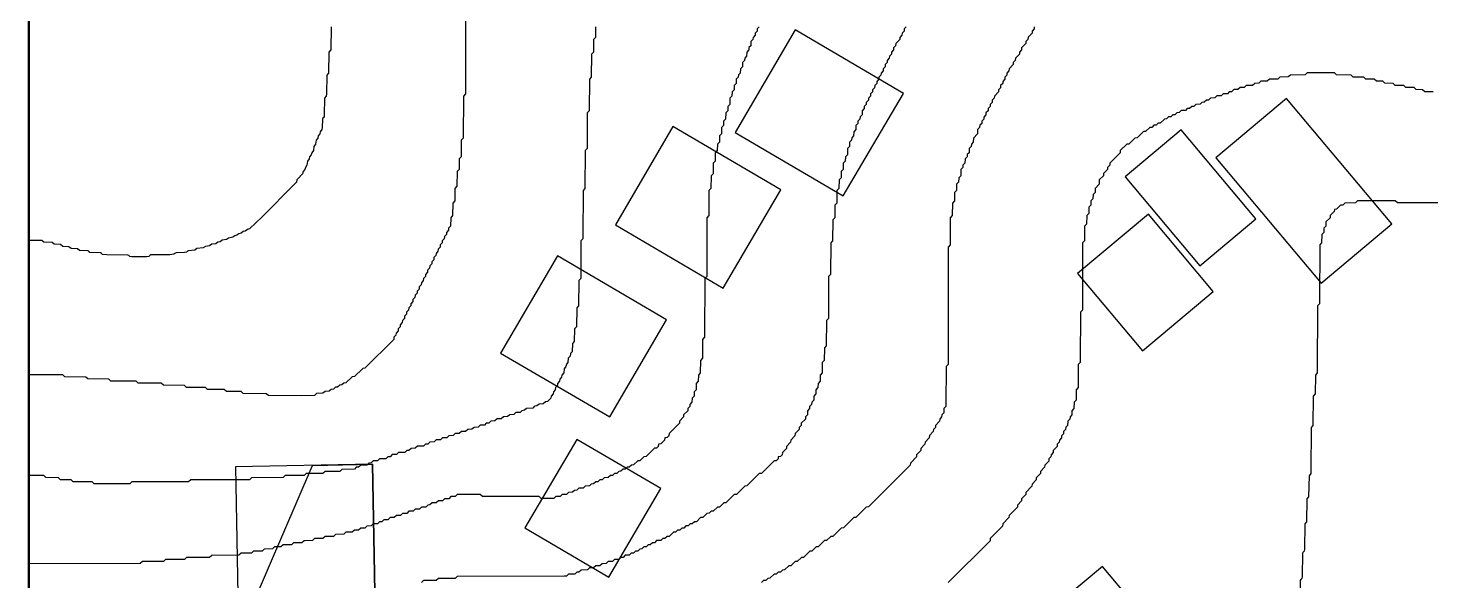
# Model space of a CAD drawing. Header units: millimetres. Extents: x 0 to 1200, y 0 to 1080.
# Drawn here: x 0 to 334.2, y 258.7 to 390.5 of the extents above; entities that cross this region are included whole.
import ezdxf

# ---------------------------------------------------------------- set-up
doc = ezdxf.new("R2010")
doc.units = ezdxf.units.MM
for name, color, linetype in [('BLDG_BOX_CAMPUS', 5, 'Continuous'), ('BLDG_BOX_RASTER', 1, 'Continuous'), ('BLDG_FOOTPRINT_CAMPUS', 8, 'Continuous'), ('BLDG_FOOTPRINT_RASTER', 12, 'Continuous'), ('CONTOUR_44', 5, 'Continuous'), ('CONTOUR_45', 5, 'Continuous'), ('CONTOUR_46', 150, 'Continuous'), ('CONTOUR_47', 150, 'Continuous'), ('CONTOUR_48', 130, 'Continuous'), ('CONTOUR_49', 90, 'Continuous'), ('CONTOUR_50', 90, 'Continuous'), ('CONTOUR_51', 3, 'Continuous'), ('CONTOUR_52', 60, 'Continuous'), ('CONTOUR_53', 50, 'Continuous'), ('CONTOUR_54', 40, 'Continuous'), ('CONTOUR_55', 40, 'Continuous'), ('CONTOUR_56', 30, 'Continuous'), ('CONTOUR_57', 30, 'Continuous'), ('CONTOUR_58', 22, 'Continuous'), ('CONTOUR_59', 22, 'Continuous'), ('MODEL_BOUNDARY', 7, 'Continuous')]:
    doc.layers.add(name, color=color, linetype=linetype)

msp = doc.modelspace()

# ---------------------------------------------------------------- linework, layer by layer
at = {"layer": 'BLDG_BOX_CAMPUS'}
for points in [[(283.01, 359.56, 116.4), (308.07, 329.68, 118), (324.93, 343.82, 118.07), (299.86, 373.7, 116.2), (283.01, 359.56, 116.4)], [(261.37, 355.03, 116.08), (279.18, 333.8, 116.81), (292.54, 345.02, 117.07), (274.74, 366.24, 116.1), (261.37, 355.03, 116.08)], [(250.06, 331.92, 115.92), (265.49, 313.54, 116.54), (282.34, 327.67, 116.99), (266.92, 346.06, 116.3), (250.06, 331.92, 115.92)], [(251.73, 229.81, 119.14), (270.12, 245.24, 117.93), (255.98, 262.09, 117.2), (237.59, 246.67, 117.43), (251.73, 229.81, 119.14)]]:
    msp.add_polyline3d(points, close=True, dxfattribs=at)
at = {"layer": 'BLDG_BOX_RASTER'}
for points in [[(208.56, 374.9, 112.47), (182.77, 390.01, 110.47), (168.46, 365.58, 110.18), (194.24, 350.47, 112.09), (208.56, 374.9, 112.47)], [(153.65, 366.96, 109.23), (139.93, 343.53, 108.52), (165.64, 328.47, 110.29), (179.36, 351.89, 111.05), (153.65, 366.96, 109.23)], [(112.58, 313, 107.45), (138.58, 297.77, 109.26), (152.14, 320.92, 109.47), (126.15, 336.15, 107.69), (112.58, 313, 107.45)], [(138.4, 259.58, 112.36), (150.77, 280.69, 110.93), (130.76, 292.42, 109.19), (118.39, 271.3, 110.8), (138.4, 259.58, 112.36)], [(50.32, 237.96, 112.9), (82.95, 238.57, 113.97), (82.06, 286.48, 108.04), (49.43, 285.87, 107.72), (50.32, 237.96, 112.9)]]:
    msp.add_polyline3d(points, close=True, dxfattribs=at)
at = {"layer": 'BLDG_FOOTPRINT_CAMPUS'}
for points in [[(283.01, 359.56, 116.4), (308.07, 329.68, 118), (324.93, 343.82, 118.07), (299.86, 373.7, 116.2), (283.01, 359.56, 116.4)], [(261.37, 355.03, 116.08), (279.18, 333.8, 116.81), (292.54, 345.02, 117.07), (274.74, 366.24, 116.1), (261.37, 355.03, 116.08)], [(250.06, 331.92, 115.92), (265.49, 313.54, 116.54), (282.34, 327.67, 116.99), (266.92, 346.06, 116.3), (250.06, 331.92, 115.92)], [(237.59, 246.67, 117.43), (251.73, 229.81, 119.14), (270.12, 245.24, 117.93), (255.98, 262.09, 117.2), (237.59, 246.67, 117.43)]]:
    msp.add_polyline3d(points, close=True, dxfattribs=at)
at = {"layer": 'BLDG_FOOTPRINT_RASTER'}
for points in [[(182.77, 390.01, 110.47), (168.46, 365.58, 110.18), (194.24, 350.47, 112.09), (208.56, 374.9, 112.47), (182.77, 390.01, 110.47)], [(153.65, 366.96, 109.23), (139.93, 343.53, 108.52), (165.64, 328.47, 110.29), (179.36, 351.89, 111.05), (153.65, 366.96, 109.23)], [(126.15, 336.15, 107.69), (112.58, 313, 107.45), (138.58, 297.77, 109.26), (152.14, 320.92, 109.47), (126.15, 336.15, 107.69)], [(130.76, 292.42, 109.19), (118.39, 271.3, 110.8), (138.4, 259.58, 112.36), (150.77, 280.69, 110.93), (130.76, 292.42, 109.19)], [(67.8, 286.21, 107.81), (82.06, 286.48, 108.04), (82.95, 238.57, 113.97), (50.32, 237.96, 112.9), (50.18, 245.32, 112.22), (67.8, 286.21, 107.81)]]:
    msp.add_polyline3d(points, close=True, dxfattribs=at)
at = {"layer": 'CONTOUR_44'}
msp.add_polyline3d([(0.25, 0.25, 88), (1199.75, 0.25, 88), (1199.75, 1079.75, 88), (0.25, 1079.75, 88), (0.25, 0.25, 88)], close=True, dxfattribs=at)
at = {"layer": 'CONTOUR_45'}
msp.add_polyline3d([(0.25, 0.25, 90), (1199.75, 0.25, 90), (1199.75, 1079.75, 90), (0.25, 1079.75, 90), (0.25, 0.25, 90)], close=True, dxfattribs=at)
at = {"layer": 'CONTOUR_46'}
msp.add_polyline3d([(0.25, 915.77, 92), (0.25, 0.25, 92), (0.25, 0.25, 92), (1199.75, 0.25, 92)], dxfattribs=at)
at = {"layer": 'CONTOUR_47'}
msp.add_polyline3d([(0.25, 720.72, 94), (0.25, 0.25, 94), (0.25, 0.25, 94), (1199.75, 0.25, 94)], dxfattribs=at)
at = {"layer": 'CONTOUR_48'}
msp.add_polyline3d([(0.25, 703.27, 96), (0.25, 0.25, 96), (0.25, 0.25, 96), (1199.75, 0.25, 96)], dxfattribs=at)
at = {"layer": 'CONTOUR_49'}
msp.add_polyline3d([(0.25, 514.78, 98), (0.25, 0.25, 98), (0.25, 0.25, 98), (1199.75, 0.25, 98)], dxfattribs=at)
at = {"layer": 'CONTOUR_50'}
msp.add_polyline3d([(0.25, 475.88, 100), (0.25, 0.25, 100), (0.25, 0.25, 100), (1199.75, 0.25, 100)], dxfattribs=at)
at = {"layer": 'CONTOUR_51'}
msp.add_polyline3d([(0.25, 414.85, 102), (0.25, 0.25, 102), (0.25, 0.25, 102), (1059.39, 0.25, 102)], dxfattribs=at)
at = {"layer": 'CONTOUR_52'}
msp.add_polyline3d([(72.19, 390.75, 104), (72.11, 385.25, 104), (71.68, 384.75, 104), (71.59, 379.75, 104), (71.17, 379.25, 104), (71.11, 374.75, 104), (71.06, 374.25, 104), (70.66, 373.75, 104), (70.58, 369.75, 104), (70.51, 369.25, 104), (70.25, 368.99, 104), (70.13, 368.75, 104), (70.05, 366.75, 104), (69.96, 366.25, 104), (69.59, 365.75, 104), (69.5, 365.25, 104), (69.11, 364.75, 104), (69.02, 364.25, 104), (68.62, 363.75, 104), (68.5, 362.75, 104), (68.11, 362.25, 104), (67.98, 361.25, 104), (67.59, 360.75, 104), (67.49, 360.25, 104), (67.09, 359.75, 104), (67, 359.25, 104), (66.6, 358.75, 104), (66.45, 357.75, 104), (66.07, 357.25, 104), (65.95, 356.75, 104), (65.56, 356.25, 104), (65.42, 355.75, 104), (64.25, 354.49, 104), (64.07, 354.25, 104), (63.93, 353.75, 104), (63.48, 353.25, 104), (55.75, 345.5, 104), (52.75, 342.62, 104), (52.25, 342.47, 104), (51.75, 342.08, 104), (51.25, 341.95, 104), (50.75, 341.57, 104), (50.25, 341.44, 104), (49.75, 341.06, 104), (49.25, 340.94, 104), (48.75, 340.58, 104), (47.75, 340.41, 104), (47.25, 340.05, 104), (46.25, 339.9, 104), (45.75, 339.52, 104), (45.25, 339.42, 104), (44.75, 339.05, 104), (43.75, 338.91, 104), (43.25, 338.54, 104), (42.25, 338.4, 104), (41.75, 338.05, 104), (40.25, 337.89, 104), (39.75, 337.53, 104), (38.25, 337.39, 104), (37.96, 337.25, 104), (37.75, 337.04, 104), (37.25, 336.95, 104), (35.25, 336.88, 104), (34.97, 336.75, 104), (34.75, 336.53, 104), (33.75, 336.43, 104), (29.25, 336.37, 104), (29, 336.25, 104), (28.75, 336, 104), (28.25, 335.94, 104), (24.75, 335.93, 104), (24.25, 335.99, 104), (23.99, 336.25, 104), (23.75, 336.36, 104), (18.75, 336.39, 104), (17.75, 336.47, 104), (17.47, 336.75, 104), (17.25, 336.85, 104), (14.75, 336.95, 104), (14.45, 337.25, 104), (14.25, 337.35, 104), (12.25, 337.44, 104), (11.75, 337.84, 104), (10.25, 337.93, 104), (9.75, 338.34, 104), (8.25, 338.42, 104), (7.75, 338.83, 104), (6.25, 338.91, 104), (5.75, 339.33, 104), (3.75, 339.4, 104), (3.25, 339.82, 104), (0.25, 339.86, 104), (0.25, 0.25, 104)], dxfattribs=at)
at = {"layer": 'CONTOUR_53'}
msp.add_polyline3d([(104.23, 397.25, 106), (104.21, 375.25, 106), (104.19, 374.75, 106), (103.72, 374.25, 106), (103.68, 364.25, 106), (103.22, 363.75, 106), (103.18, 359.75, 106), (102.72, 359.25, 106), (102.68, 356.75, 106), (102.22, 356.25, 106), (102.17, 352.75, 106), (101.71, 352.25, 106), (101.67, 349.25, 106), (101.21, 348.75, 106), (101.16, 345.75, 106), (100.71, 345.25, 106), (100.65, 343.25, 106), (100.19, 342.75, 106), (100.16, 342.25, 106), (99.7, 341.75, 106), (99.67, 341.25, 106), (99.2, 340.75, 106), (99.17, 340.25, 106), (98.7, 339.75, 106), (98.67, 339.25, 106), (98.2, 338.75, 106), (98.17, 338.25, 106), (97.7, 337.75, 106), (97.67, 337.25, 106), (97.2, 336.75, 106), (97.17, 336.25, 106), (96.7, 335.75, 106), (96.67, 335.25, 106), (96.2, 334.75, 106), (96.17, 334.25, 106), (95.7, 333.75, 106), (95.67, 333.25, 106), (95.2, 332.75, 106), (95.17, 332.25, 106), (94.7, 331.75, 106), (94.67, 331.25, 106), (94.2, 330.75, 106), (94.17, 330.25, 106), (93.7, 329.75, 106), (93.67, 329.25, 106), (93.2, 328.75, 106), (93.17, 328.25, 106), (92.7, 327.75, 106), (92.67, 327.25, 106), (92.2, 326.75, 106), (92.17, 326.25, 106), (91.7, 325.75, 106), (91.66, 325.25, 106), (91.2, 324.75, 106), (91.16, 324.25, 106), (90.69, 323.75, 106), (90.66, 323.25, 106), (90.19, 322.75, 106), (90.16, 322.25, 106), (89.69, 321.75, 106), (89.65, 321.25, 106), (89.19, 320.75, 106), (89.15, 320.25, 106), (88.69, 319.75, 106), (88.65, 319.25, 106), (88.18, 318.75, 106), (88.14, 318.25, 106), (87.68, 317.75, 106), (87.63, 317.25, 106), (87.17, 316.75, 106), (87.11, 316.25, 106), (80.25, 309.38, 106), (79.75, 309.32, 106), (79.65, 309.25, 106), (77.75, 307.39, 106), (77.25, 307.33, 106), (77.14, 307.25, 106), (75.75, 305.9, 106), (75.25, 305.84, 106), (74.75, 305.39, 106), (74.25, 305.33, 106), (73.75, 304.89, 106), (73.25, 304.83, 106), (72.75, 304.39, 106), (72.25, 304.34, 106), (71.75, 303.9, 106), (70.75, 303.83, 106), (70.25, 303.4, 106), (68.75, 303.32, 106), (68.25, 302.9, 106), (65.25, 302.82, 106), (57.25, 302.85, 106), (56.75, 303.29, 106), (51.25, 303.33, 106), (50.75, 303.79, 106), (47.25, 303.82, 106), (46.75, 304.28, 106), (42.75, 304.32, 106), (42.25, 304.78, 106), (37.75, 304.81, 106), (37.25, 305.28, 106), (32.25, 305.31, 106), (31.75, 305.78, 106), (26.25, 305.81, 106), (25.75, 306.28, 106), (19.75, 306.31, 106), (19.25, 306.78, 106), (14.25, 306.81, 106), (13.75, 307.28, 106), (8.75, 307.3, 106), (8.25, 307.77, 106), (0.25, 307.78, 106), (0.25, 0.25, 106)], dxfattribs=at)
at = {"layer": 'CONTOUR_54'}
msp.add_polyline3d([(135.23, 390.75, 108), (135.2, 388.25, 108), (134.73, 387.75, 108), (134.7, 384.75, 108), (134.23, 384.25, 108), (134.2, 378.75, 108), (133.73, 378.25, 108), (133.7, 370.75, 108), (133.23, 370.25, 108), (133.2, 361.75, 108), (132.73, 361.25, 108), (132.69, 352.25, 108), (132.22, 351.75, 108), (132.2, 340.75, 108), (132.19, 340.25, 108), (131.72, 339.75, 108), (131.68, 330.75, 108), (131.22, 330.25, 108), (131.17, 324.25, 108), (130.71, 323.75, 108), (130.66, 319.25, 108), (130.21, 318.75, 108), (130.14, 315.75, 108), (129.7, 315.25, 108), (129.63, 313.25, 108), (129.25, 312.87, 108), (129.15, 312.25, 108), (128.69, 311.75, 108), (128.64, 310.75, 108), (128.25, 310.36, 108), (128.15, 309.75, 108), (127.69, 309.25, 108), (127.63, 308.25, 108), (127.18, 307.75, 108), (127.13, 307.25, 108), (126.68, 306.75, 108), (126.63, 306.25, 108), (126.17, 305.75, 108), (126.12, 305.25, 108), (125.67, 304.75, 108), (125.61, 304.25, 108), (125.16, 303.75, 108), (125.09, 303.25, 108), (124.64, 302.75, 108), (124.55, 302.25, 108), (123.75, 301.46, 108), (123.25, 301.36, 108), (122.75, 300.92, 108), (121.75, 300.83, 108), (121.25, 300.37, 108), (120.75, 300.33, 108), (120.62, 300.25, 108), (120.25, 299.88, 108), (118.75, 299.8, 108), (118.25, 299.34, 108), (117.65, 299.25, 108), (117.25, 298.85, 108), (116.25, 298.8, 108), (115.75, 298.34, 108), (114.75, 298.29, 108), (114.25, 297.83, 108), (113.25, 297.79, 108), (112.75, 297.33, 108), (111.75, 297.29, 108), (111.25, 296.82, 108), (110.25, 296.79, 108), (109.75, 296.31, 108), (109.18, 296.25, 108), (108.75, 295.82, 108), (107.75, 295.78, 108), (107.25, 295.31, 108), (106.25, 295.28, 108), (105.75, 294.81, 108), (104.75, 294.78, 108), (104.25, 294.31, 108), (103.25, 294.28, 108), (102.75, 293.8, 108), (101.75, 293.78, 108), (101.25, 293.3, 108), (100.25, 293.28, 108), (99.75, 292.8, 108), (98.75, 292.78, 108), (98.25, 292.3, 108), (97.25, 292.27, 108), (96.75, 291.8, 108), (95.75, 291.77, 108), (95.25, 291.29, 108), (94.7, 291.25, 108), (94.25, 290.8, 108), (92.75, 290.77, 108), (92.25, 290.29, 108), (91.25, 290.27, 108), (90.75, 289.79, 108), (90.21, 289.75, 108), (89.75, 289.29, 108), (88.25, 289.27, 108), (87.75, 288.79, 108), (86.75, 288.77, 108), (86.25, 288.29, 108), (85.71, 288.25, 108), (85.25, 287.79, 108), (83.75, 287.77, 108), (83.25, 287.29, 108), (82.25, 287.27, 108), (81.75, 286.79, 108), (81.21, 286.75, 108), (80.75, 286.29, 108), (79.25, 286.27, 108), (78.75, 285.79, 108), (78.2, 285.75, 108), (77.75, 285.3, 108), (74.75, 285.27, 108), (74.25, 284.79, 108), (70.75, 284.77, 108), (70.25, 284.29, 108), (66.25, 284.27, 108), (65.75, 283.79, 108), (61.25, 283.77, 108), (60.75, 283.29, 108), (53.25, 283.27, 108), (52.75, 282.79, 108), (38.75, 282.77, 108), (38.25, 282.29, 108), (24.75, 282.27, 108), (24.25, 281.79, 108), (23.75, 281.78, 108), (15.75, 281.8, 108), (15.25, 282.27, 108), (10.75, 282.3, 108), (10.25, 282.77, 108), (7.75, 282.79, 108), (7.25, 283.27, 108), (4.25, 283.29, 108), (3.75, 283.77, 108), (0.25, 283.77, 108), (0.25, 0.25, 108)], dxfattribs=at)
at = {"layer": 'CONTOUR_55'}
msp.add_polyline3d([(174.2, 390.75, 110), (173.72, 390.25, 110), (173.7, 389.75, 110), (173.22, 389.25, 110), (173.2, 388.75, 110), (172.72, 388.25, 110), (172.71, 387.75, 110), (172.22, 387.25, 110), (172.2, 386.25, 110), (171.75, 385.8, 110), (171.7, 385.25, 110), (171.22, 384.75, 110), (171.2, 383.75, 110), (170.75, 383.3, 110), (170.7, 382.75, 110), (170.22, 382.25, 110), (170.2, 381.25, 110), (169.72, 380.75, 110), (169.7, 379.75, 110), (169.25, 379.3, 110), (169.2, 378.75, 110), (168.72, 378.25, 110), (168.7, 377.25, 110), (168.22, 376.75, 110), (168.2, 375.75, 110), (167.72, 375.25, 110), (167.7, 374.25, 110), (167.22, 373.75, 110), (167.2, 372.25, 110), (166.72, 371.75, 110), (166.7, 370.75, 110), (166.22, 370.25, 110), (166.2, 368.75, 110), (165.72, 368.25, 110), (165.7, 367.25, 110), (165.23, 366.75, 110), (165.2, 365.25, 110), (164.73, 364.75, 110), (164.7, 363.25, 110), (164.23, 362.75, 110), (164.2, 361.25, 110), (163.73, 360.75, 110), (163.7, 358.75, 110), (163.23, 358.25, 110), (163.2, 355.75, 110), (162.73, 355.25, 110), (162.7, 352.25, 110), (162.23, 351.75, 110), (162.2, 345.75, 110), (161.73, 345.25, 110), (161.69, 331.25, 110), (161.22, 330.75, 110), (161.2, 317.25, 110), (161.18, 316.75, 110), (160.72, 316.25, 110), (160.68, 311.75, 110), (160.22, 311.25, 110), (160.17, 308.25, 110), (159.71, 307.75, 110), (159.67, 306.25, 110), (159.21, 305.75, 110), (159.17, 304.25, 110), (158.71, 303.75, 110), (158.67, 302.75, 110), (158.21, 302.25, 110), (158.16, 301.25, 110), (157.7, 300.75, 110), (157.67, 300.25, 110), (157.2, 299.75, 110), (157.16, 299.25, 110), (156.2, 298.25, 110), (156.17, 297.75, 110), (155.2, 296.75, 110), (155.17, 296.25, 110), (152.75, 293.81, 110), (152.66, 293.25, 110), (152.25, 292.84, 110), (151.71, 292.75, 110), (151.67, 292.25, 110), (150.75, 291.33, 110), (150.21, 291.25, 110), (150.16, 290.75, 110), (149.75, 290.34, 110), (149.25, 290.3, 110), (147.25, 288.32, 110), (146.75, 288.29, 110), (145.75, 287.32, 110), (145.25, 287.29, 110), (144.25, 286.32, 110), (143.75, 286.29, 110), (143.25, 285.81, 110), (142.75, 285.79, 110), (142.25, 285.31, 110), (141.75, 285.28, 110), (141.25, 284.81, 110), (140.75, 284.78, 110), (140.25, 284.3, 110), (139.75, 284.28, 110), (139.25, 283.8, 110), (138.75, 283.78, 110), (138.25, 283.31, 110), (137.25, 283.28, 110), (136.75, 282.8, 110), (136.25, 282.78, 110), (135.75, 282.3, 110), (135.25, 282.28, 110), (134.75, 281.8, 110), (134.2, 281.75, 110), (133.75, 281.3, 110), (132.75, 281.28, 110), (132.25, 280.8, 110), (131.25, 280.77, 110), (130.75, 280.29, 110), (130.2, 280.25, 110), (129.75, 279.8, 110), (128.75, 279.78, 110), (128.25, 279.3, 110), (127.25, 279.28, 110), (126.75, 278.8, 110), (125.75, 278.78, 110), (125.25, 278.31, 110), (122.25, 278.3, 110), (121.75, 278.77, 110), (108.25, 278.78, 110), (107.75, 279.26, 110), (102.25, 279.26, 110), (101.75, 278.77, 110), (100.75, 278.76, 110), (100.25, 278.27, 110), (99.25, 278.26, 110), (98.75, 277.77, 110), (97.75, 277.76, 110), (97.25, 277.27, 110), (96.25, 277.26, 110), (95.75, 276.77, 110), (95.23, 276.75, 110), (94.75, 276.27, 110), (93.75, 276.26, 110), (93.25, 275.77, 110), (92.25, 275.76, 110), (91.75, 275.27, 110), (90.75, 275.26, 110), (90.25, 274.77, 110), (89.25, 274.76, 110), (88.75, 274.27, 110), (87.75, 274.26, 110), (87.25, 273.77, 110), (86.25, 273.76, 110), (85.75, 273.27, 110), (84.75, 273.26, 110), (84.25, 272.77, 110), (83.72, 272.75, 110), (83.25, 272.28, 110), (82.25, 272.26, 110), (81.75, 271.78, 110), (80.75, 271.76, 110), (80.25, 271.28, 110), (79.25, 271.26, 110), (78.75, 270.78, 110), (77.75, 270.76, 110), (77.25, 270.28, 110), (75.75, 270.26, 110), (75.25, 269.78, 110), (73.25, 269.76, 110), (72.75, 269.28, 110), (70.75, 269.26, 110), (70.25, 268.78, 110), (68.25, 268.76, 110), (67.75, 268.28, 110), (65.75, 268.26, 110), (65.25, 267.78, 110), (63.25, 267.76, 110), (62.75, 267.28, 110), (60.75, 267.26, 110), (60.25, 266.78, 110), (58.75, 266.76, 110), (58.25, 266.28, 110), (56.25, 266.26, 110), (55.75, 265.78, 110), (53.75, 265.77, 110), (53.25, 265.28, 110), (50.75, 265.27, 110), (50.25, 264.78, 110), (43.75, 264.76, 110), (43.25, 264.28, 110), (37.75, 264.27, 110), (37.25, 263.78, 110), (32.75, 263.77, 110), (32.25, 263.28, 110), (27.25, 263.27, 110), (26.75, 262.79, 110), (0.25, 262.77, 110), (0.25, 0.25, 110)], dxfattribs=at)
at = {"layer": 'CONTOUR_56'}
msp.add_polyline3d([(209.21, 390.75, 112), (208.72, 390.25, 112), (208.71, 389.75, 112), (208.22, 389.25, 112), (208.2, 388.75, 112), (207.72, 388.25, 112), (207.7, 387.75, 112), (206.72, 386.75, 112), (206.71, 386.25, 112), (206.22, 385.75, 112), (206.21, 385.25, 112), (205.72, 384.75, 112), (205.71, 384.25, 112), (205.22, 383.75, 112), (205.2, 383.25, 112), (204.72, 382.75, 112), (204.7, 382.25, 112), (204.22, 381.75, 112), (204.2, 381.25, 112), (203.72, 380.75, 112), (203.7, 380.25, 112), (203.22, 379.75, 112), (203.2, 379.25, 112), (202.72, 378.75, 112), (202.7, 378.25, 112), (202.22, 377.75, 112), (202.2, 377.25, 112), (201.72, 376.75, 112), (201.7, 376.25, 112), (201.22, 375.75, 112), (201.2, 375.25, 112), (200.72, 374.75, 112), (200.71, 374.25, 112), (200.22, 373.75, 112), (200.21, 373.25, 112), (199.72, 372.75, 112), (199.71, 372.25, 112), (199.22, 371.75, 112), (199.21, 371.25, 112), (198.73, 370.75, 112), (198.7, 369.75, 112), (198.25, 369.3, 112), (198.21, 368.75, 112), (197.72, 368.25, 112), (197.71, 367.75, 112), (197.23, 367.25, 112), (197.2, 366.25, 112), (196.73, 365.75, 112), (196.7, 364.75, 112), (196.25, 364.3, 112), (196.21, 363.75, 112), (195.73, 363.25, 112), (195.71, 362.25, 112), (195.23, 361.75, 112), (195.2, 360.25, 112), (194.73, 359.75, 112), (194.71, 358.75, 112), (194.23, 358.25, 112), (194.2, 356.75, 112), (193.73, 356.25, 112), (193.7, 354.75, 112), (193.23, 354.25, 112), (193.2, 352.25, 112), (192.73, 351.75, 112), (192.7, 348.75, 112), (192.23, 348.25, 112), (192.2, 345.25, 112), (191.73, 344.75, 112), (191.7, 339.75, 112), (191.23, 339.25, 112), (191.2, 331.75, 112), (190.73, 331.25, 112), (190.69, 321.25, 112), (190.22, 320.75, 112), (190.19, 314.75, 112), (189.72, 314.25, 112), (189.69, 311.25, 112), (189.22, 310.75, 112), (189.19, 308.25, 112), (188.72, 307.75, 112), (188.69, 306.25, 112), (188.22, 305.75, 112), (188.19, 304.75, 112), (187.72, 304.25, 112), (187.69, 303.25, 112), (187.22, 302.75, 112), (187.19, 301.75, 112), (186.75, 301.31, 112), (186.69, 300.75, 112), (186.22, 300.25, 112), (186.19, 299.75, 112), (185.72, 299.25, 112), (185.69, 298.25, 112), (185.21, 297.75, 112), (185.19, 297.25, 112), (184.22, 296.25, 112), (184.19, 295.75, 112), (183.71, 295.25, 112), (183.69, 294.75, 112), (182.75, 293.8, 112), (182.69, 293.25, 112), (181.72, 292.25, 112), (181.69, 291.75, 112), (180.72, 290.75, 112), (180.69, 290.25, 112), (179.71, 289.25, 112), (179.67, 288.75, 112), (179.25, 288.33, 112), (178.75, 288.29, 112), (178.68, 287.75, 112), (178.25, 287.32, 112), (177.75, 287.29, 112), (174.75, 284.3, 112), (174.22, 284.25, 112), (171.25, 281.3, 112), (170.75, 281.28, 112), (168.75, 279.29, 112), (168.22, 279.25, 112), (166.25, 277.29, 112), (165.75, 277.28, 112), (164.75, 276.29, 112), (164.25, 276.27, 112), (163.25, 275.29, 112), (162.75, 275.27, 112), (162.25, 274.79, 112), (161.75, 274.77, 112), (160.75, 273.79, 112), (160.22, 273.75, 112), (159.25, 272.79, 112), (158.75, 272.77, 112), (158.25, 272.29, 112), (157.75, 272.27, 112), (157.25, 271.79, 112), (156.75, 271.77, 112), (156.25, 271.28, 112), (155.75, 271.27, 112), (155.25, 270.78, 112), (154.75, 270.77, 112), (154.25, 270.28, 112), (153.75, 270.27, 112), (152.75, 269.29, 112), (152.25, 269.27, 112), (151.75, 268.79, 112), (151.25, 268.77, 112), (150.75, 268.29, 112), (149.75, 268.27, 112), (149.25, 267.78, 112), (148.75, 267.77, 112), (148.25, 267.28, 112), (147.75, 267.27, 112), (147.25, 266.78, 112), (146.75, 266.77, 112), (146.25, 266.28, 112), (145.75, 266.27, 112), (145.25, 265.78, 112), (144.75, 265.77, 112), (144.25, 265.28, 112), (143.71, 265.25, 112), (143.25, 264.79, 112), (142.25, 264.77, 112), (141.75, 264.28, 112), (141.21, 264.25, 112), (140.75, 263.79, 112), (139.75, 263.77, 112), (139.25, 263.29, 112), (138.25, 263.27, 112), (137.75, 262.79, 112), (136.75, 262.77, 112), (136.25, 262.29, 112), (135.25, 262.27, 112), (134.75, 261.79, 112), (133.75, 261.77, 112), (133.25, 261.29, 112), (131.75, 261.27, 112), (131.25, 260.78, 112), (130.71, 260.75, 112), (130.25, 260.29, 112), (128.75, 260.27, 112), (128.25, 259.79, 112), (127.75, 259.78, 112), (102.25, 259.76, 112), (101.75, 259.28, 112), (97.75, 259.26, 112), (97.25, 258.78, 112), (94.25, 258.76, 112), (93.75, 258.28, 112)], dxfattribs=at)
at = {"layer": 'CONTOUR_57'}
msp.add_polyline3d([(239.73, 390.75, 114), (239.71, 390.25, 114), (239.22, 389.75, 114), (239.21, 389.25, 114), (238.25, 388.28, 114), (238.21, 387.75, 114), (237.72, 387.25, 114), (237.71, 386.75, 114), (236.73, 385.75, 114), (236.71, 385.25, 114), (236.22, 384.75, 114), (236.21, 384.25, 114), (235.23, 383.25, 114), (235.21, 382.75, 114), (234.72, 382.25, 114), (234.71, 381.75, 114), (233.73, 380.75, 114), (233.71, 380.25, 114), (233.23, 379.75, 114), (233.21, 379.25, 114), (232.73, 378.75, 114), (232.71, 378.25, 114), (232.22, 377.75, 114), (232.21, 377.25, 114), (231.72, 376.75, 114), (231.71, 376.25, 114), (231.22, 375.75, 114), (231.21, 375.25, 114), (230.23, 374.25, 114), (230.21, 373.75, 114), (229.73, 373.25, 114), (229.71, 372.75, 114), (229.23, 372.25, 114), (229.21, 371.75, 114), (228.73, 371.25, 114), (228.71, 370.75, 114), (228.23, 370.25, 114), (228.21, 369.75, 114), (227.73, 369.25, 114), (227.71, 368.75, 114), (227.23, 368.25, 114), (227.21, 367.75, 114), (226.75, 367.29, 114), (226.71, 366.75, 114), (226.23, 366.25, 114), (226.2, 365.25, 114), (225.23, 364.25, 114), (225.21, 363.25, 114), (224.75, 362.79, 114), (224.71, 362.25, 114), (224.23, 361.75, 114), (224.21, 360.75, 114), (223.75, 360.29, 114), (223.71, 359.75, 114), (223.23, 359.25, 114), (223.21, 358.25, 114), (222.75, 357.79, 114), (222.71, 357.25, 114), (222.23, 356.75, 114), (222.21, 355.25, 114), (221.73, 354.75, 114), (221.71, 353.75, 114), (221.23, 353.25, 114), (221.21, 351.75, 114), (220.73, 351.25, 114), (220.71, 349.25, 114), (220.23, 348.75, 114), (220.21, 345.75, 114), (219.73, 345.25, 114), (219.7, 338.75, 114), (219.23, 338.25, 114), (219.21, 310.75, 114), (219.19, 310.25, 114), (218.72, 309.75, 114), (218.69, 300.75, 114), (218.66, 300.25, 114), (218.21, 299.75, 114), (218.16, 298.75, 114), (217.7, 298.25, 114), (217.67, 297.75, 114), (217.2, 297.25, 114), (217.17, 296.75, 114), (216.21, 295.75, 114), (216.18, 295.25, 114), (215.71, 294.75, 114), (215.68, 294.25, 114), (214.75, 293.3, 114), (214.68, 292.75, 114), (213.71, 291.75, 114), (213.69, 291.25, 114), (212.71, 290.25, 114), (212.69, 289.75, 114), (211.71, 288.75, 114), (211.69, 288.25, 114), (210.21, 286.75, 114), (210.19, 286.25, 114), (200.25, 276.3, 114), (199.71, 276.25, 114), (197.25, 273.8, 114), (196.72, 273.75, 114), (194.25, 271.3, 114), (193.72, 271.25, 114), (191.75, 269.29, 114), (191.25, 269.28, 114), (190.25, 268.29, 114), (189.75, 268.27, 114), (188.25, 266.79, 114), (187.75, 266.77, 114), (186.75, 265.79, 114), (186.25, 265.77, 114), (184.75, 264.29, 114), (184.25, 264.27, 114), (183.25, 263.29, 114), (182.75, 263.27, 114), (181.75, 262.29, 114), (181.22, 262.25, 114), (180.25, 261.29, 114), (179.75, 261.27, 114), (179.25, 260.79, 114), (178.75, 260.77, 114), (178.25, 260.29, 114), (177.75, 260.27, 114), (176.75, 259.29, 114), (176.25, 259.27, 114), (175.75, 258.79, 114), (175.25, 258.77, 114), (174.75, 258.29, 114)], dxfattribs=at)
at = {"layer": 'CONTOUR_58'}
msp.add_polyline3d([(334.75, 375.27, 116), (332.75, 375.29, 116), (332.25, 375.77, 116), (330.75, 375.79, 116), (330.25, 376.27, 116), (328.25, 376.29, 116), (327.75, 376.77, 116), (325.75, 376.79, 116), (325.25, 377.27, 116), (323.25, 377.29, 116), (322.75, 377.77, 116), (321.25, 377.79, 116), (320.75, 378.27, 116), (318.75, 378.29, 116), (318.25, 378.77, 116), (315.75, 378.79, 116), (315.25, 379.27, 116), (311.75, 379.29, 116), (311.25, 379.77, 116), (304.75, 379.77, 116), (304.25, 379.3, 116), (300.75, 379.27, 116), (300.25, 378.8, 116), (298.25, 378.77, 116), (297.75, 378.3, 116), (295.75, 378.27, 116), (295.25, 377.8, 116), (293.75, 377.77, 116), (293.25, 377.3, 116), (292.25, 377.28, 116), (291.75, 376.8, 116), (290.25, 376.78, 116), (289.75, 376.3, 116), (288.75, 376.28, 116), (288.25, 375.8, 116), (287.25, 375.78, 116), (286.75, 375.3, 116), (286.19, 375.25, 116), (285.75, 374.81, 116), (284.75, 374.78, 116), (284.25, 374.3, 116), (283.25, 374.28, 116), (282.75, 373.8, 116), (281.75, 373.78, 116), (281.25, 373.3, 116), (280.75, 373.28, 116), (280.25, 372.8, 116), (279.69, 372.75, 116), (279.25, 372.31, 116), (278.25, 372.28, 116), (277.75, 371.8, 116), (277.25, 371.78, 116), (276.75, 371.3, 116), (276.19, 371.25, 116), (275.75, 370.81, 116), (274.75, 370.78, 116), (274.25, 370.3, 116), (273.7, 370.25, 116), (273.25, 369.8, 116), (272.75, 369.78, 116), (272.25, 369.3, 116), (271.75, 369.28, 116), (271.25, 368.8, 116), (270.75, 368.78, 116), (269.75, 367.8, 116), (269.25, 367.78, 116), (268.75, 367.3, 116), (268.25, 367.28, 116), (267.75, 366.79, 116), (267.25, 366.78, 116), (266.25, 365.8, 116), (265.75, 365.78, 116), (264.25, 364.3, 116), (263.71, 364.25, 116), (262.25, 362.79, 116), (261.75, 362.77, 116), (260.23, 361.25, 116), (260.21, 360.75, 116), (257.75, 358.28, 116), (257.71, 357.75, 116), (257.22, 357.25, 116), (257.21, 356.75, 116), (256.25, 355.78, 116), (256.21, 355.25, 116), (255.23, 354.25, 116), (255.21, 353.25, 116), (254.23, 352.25, 116), (254.21, 351.25, 116), (253.73, 350.75, 116), (253.71, 349.75, 116), (253.23, 349.25, 116), (253.21, 348.25, 116), (252.73, 347.75, 116), (252.71, 346.25, 116), (252.23, 345.75, 116), (252.21, 343.75, 116), (251.73, 343.25, 116), (251.7, 339.75, 116), (251.23, 339.25, 116), (251.21, 323.75, 116), (251.19, 323.25, 116), (250.72, 322.75, 116), (250.7, 311.25, 116), (250.69, 310.75, 116), (250.22, 310.25, 116), (250.18, 304.75, 116), (249.72, 304.25, 116), (249.68, 301.75, 116), (249.21, 301.25, 116), (249.18, 299.75, 116), (248.71, 299.25, 116), (248.68, 298.25, 116), (248.25, 297.82, 116), (248.19, 297.25, 116), (247.72, 296.75, 116), (247.68, 295.75, 116), (247.25, 295.32, 116), (247.19, 294.75, 116), (246.71, 294.25, 116), (246.69, 293.75, 116), (246.21, 293.25, 116), (246.19, 292.75, 116), (245.71, 292.25, 116), (245.69, 291.75, 116), (245.21, 291.25, 116), (245.19, 290.75, 116), (244.22, 289.75, 116), (244.2, 289.25, 116), (243.72, 288.75, 116), (243.69, 288.25, 116), (243.21, 287.75, 116), (243.19, 287.25, 116), (242.25, 286.3, 116), (242.19, 285.75, 116), (241.22, 284.75, 116), (241.19, 284.25, 116), (240.22, 283.25, 116), (240.2, 282.75, 116), (239.22, 281.75, 116), (239.19, 281.25, 116), (237.72, 279.75, 116), (237.7, 279.25, 116), (236.72, 278.25, 116), (236.7, 277.75, 116), (235.72, 276.75, 116), (235.7, 276.25, 116), (233.75, 274.29, 116), (233.7, 273.75, 116), (232.22, 272.25, 116), (232.2, 271.75, 116), (229.22, 268.75, 116), (229.2, 268.25, 116), (219.25, 258.3, 116)], dxfattribs=at)
at = {"layer": 'CONTOUR_59'}
msp.add_polyline3d([(362.25, 348.81, 118), (326.75, 348.78, 118), (326.25, 348.8, 118), (325.75, 349.27, 118), (316.75, 349.27, 118), (316.25, 348.79, 118), (313.75, 348.76, 118), (313.25, 348.28, 118), (312.73, 348.25, 118), (311.75, 347.28, 118), (311.23, 347.25, 118), (311.22, 346.75, 118), (310.25, 345.78, 118), (310.21, 345.25, 118), (309.23, 344.25, 118), (309.21, 343.25, 118), (308.73, 342.75, 118), (308.71, 341.75, 118), (308.23, 341.25, 118), (308.2, 339.25, 118), (307.73, 338.75, 118), (307.69, 325.25, 118), (307.67, 324.75, 118), (307.21, 324.25, 118), (307.17, 308.75, 118), (307.14, 308.25, 118), (306.7, 307.75, 118), (306.64, 303.25, 118), (306.2, 302.75, 118), (306.13, 295.75, 118), (305.7, 295.25, 118), (305.65, 284.75, 118), (305.61, 284.25, 118), (305.19, 283.75, 118), (305.1, 278.75, 118), (304.68, 278.25, 118), (304.58, 272.75, 118), (304.17, 272.25, 118), (304.1, 266.25, 118), (304.04, 265.75, 118), (303.75, 265.46, 118), (303.65, 265.25, 118), (303.55, 259.75, 118), (303.47, 259.25, 118), (303.25, 259.03, 118), (303.11, 258.75, 118), (302.97, 254.75, 118)], dxfattribs=at)
at = {"layer": 'MODEL_BOUNDARY'}
msp.add_polyline3d([(0, 0, 86), (1200, 0, 86), (1200, 1080, 86), (0, 1080, 86)], close=True, dxfattribs=at)

doc.saveas('drawing.dxf')
